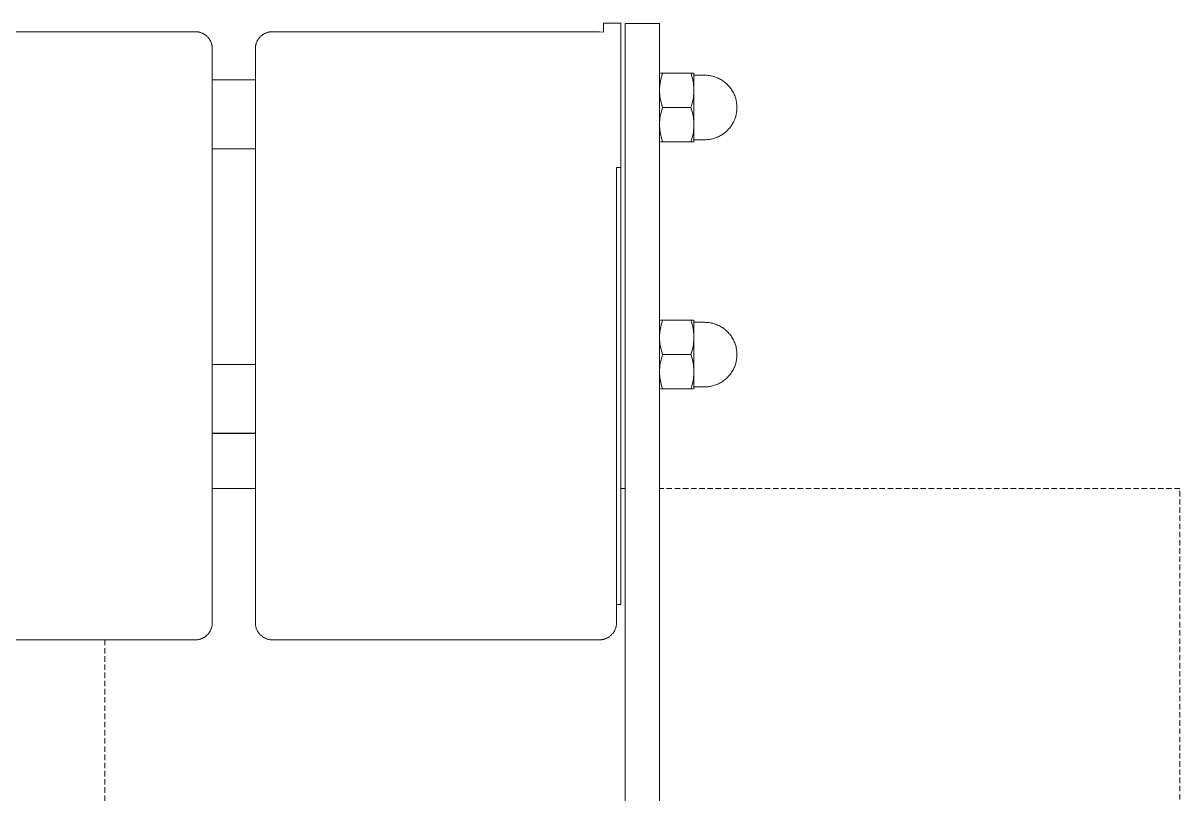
# Model space of a CAD drawing. Header units: millimetres. Extents: x -402 to 3954, y -41 to 3282.
# Drawn here: x 1550.6 to 1819.6, y 1706.9 to 1886.1 of the extents above; entities that cross this region are included whole.
import ezdxf

# ---------------------------------------------------------------- set-up
doc = ezdxf.new("R2010")
doc.units = ezdxf.units.MM
doc.linetypes.add('HIDDEN', pattern=[1.905, 1.27, -0.635])
doc.layers.add('ZANO_R', color=7, linetype='Continuous', lineweight=0)
doc.layers.add('ZANO_R_przerywana', color=7, linetype='HIDDEN', lineweight=0)

msp = doc.modelspace()

# ---------------------------------------------------------------- linework, layer by layer
at = {"layer": 'ZANO_R'}
for p, q in [((1689.63, 1886.11), (1685.63, 1886.11)), ((1685.63, 1884.01), (1685.63, 1886.11)), ((1689.63, 1886.11), (1689.63, 1852.56)), ((1690.63, 1886.01), (1690.63, 1886.01)), ((1690.63, 1886.01), (1690.63, 1886.01)), ((1690.63, 1886.01), (1690.63, 1882.01)), ((1698.63, 1886.01), (1690.63, 1886.01)), ((1698.63, 1886.01), (1698.63, 1886.01)), ((1698.63, 1886.01), (1698.63, 1886.01)), ((1698.63, 1886.01), (1698.63, 1882.01)), ((1514.63, 1884.13), (1590.63, 1884.13)), ((1590.63, 1884.13), (1590.77, 1884.13)), ((1590.77, 1884.13), (1590.9, 1884.12)), ((1590.9, 1884.12), (1591.04, 1884.11)), ((1591.04, 1884.11), (1591.18, 1884.1)), ((1591.18, 1884.1), (1591.31, 1884.07)), ((1591.31, 1884.07), (1591.45, 1884.05)), ((1591.45, 1884.05), (1591.58, 1884.02)), ((1591.58, 1884.02), (1591.71, 1883.98)), ((1591.71, 1883.98), (1591.84, 1883.94)), ((1591.84, 1883.94), (1591.97, 1883.9)), ((1591.97, 1883.9), (1592.1, 1883.85)), ((1592.1, 1883.85), (1592.23, 1883.8)), ((1592.23, 1883.8), (1592.35, 1883.74)), ((1592.35, 1883.74), (1592.47, 1883.68)), ((1592.47, 1883.68), (1592.59, 1883.62)), ((1592.59, 1883.62), (1592.71, 1883.55)), ((1592.71, 1883.55), (1592.83, 1883.48)), ((1592.83, 1883.48), (1592.94, 1883.4)), ((1592.94, 1883.4), (1593.05, 1883.32)), ((1593.05, 1883.32), (1593.16, 1883.24)), ((1593.16, 1883.24), (1593.26, 1883.15)), ((1593.26, 1883.15), (1593.36, 1883.06)), ((1593.36, 1883.06), (1593.46, 1882.96)), ((1605.8, 1882.96), (1605.9, 1883.06)), ((1605.9, 1883.06), (1606, 1883.15)), ((1606, 1883.15), (1606.11, 1883.24)), ((1606.11, 1883.24), (1606.21, 1883.32)), ((1606.21, 1883.32), (1606.32, 1883.4)), ((1606.32, 1883.4), (1606.44, 1883.48)), ((1606.44, 1883.48), (1606.55, 1883.55)), ((1606.55, 1883.55), (1606.67, 1883.62)), ((1606.67, 1883.62), (1606.79, 1883.68)), ((1606.79, 1883.68), (1606.91, 1883.74)), ((1606.91, 1883.74), (1607.04, 1883.8)), ((1607.04, 1883.8), (1607.16, 1883.85)), ((1607.16, 1883.85), (1607.29, 1883.9)), ((1607.29, 1883.9), (1607.42, 1883.94)), ((1607.42, 1883.94), (1607.55, 1883.98)), ((1607.55, 1883.98), (1607.68, 1884.02)), ((1607.68, 1884.02), (1607.82, 1884.05)), ((1607.82, 1884.05), (1607.95, 1884.07)), ((1607.95, 1884.07), (1608.09, 1884.1)), ((1608.09, 1884.1), (1608.22, 1884.11)), ((1608.22, 1884.11), (1608.36, 1884.12)), ((1608.36, 1884.12), (1608.49, 1884.13)), ((1608.49, 1884.13), (1608.63, 1884.13)), ((1608.63, 1884.13), (1684.63, 1884.13)), ((1684.63, 1884.13), (1685.63, 1884.01)), ((1593.46, 1882.96), (1593.55, 1882.86)), ((1593.55, 1882.86), (1593.65, 1882.76)), ((1593.65, 1882.76), (1593.73, 1882.66)), ((1593.73, 1882.66), (1593.82, 1882.55)), ((1593.82, 1882.55), (1593.9, 1882.44)), ((1593.9, 1882.44), (1593.98, 1882.33)), ((1593.98, 1882.33), (1594.05, 1882.21)), ((1594.05, 1882.21), (1594.12, 1882.09)), ((1594.12, 1882.09), (1594.18, 1881.97)), ((1594.18, 1881.97), (1594.24, 1881.85)), ((1594.24, 1881.85), (1594.3, 1881.73)), ((1594.3, 1881.73), (1594.35, 1881.6)), ((1594.35, 1881.6), (1594.4, 1881.47)), ((1594.4, 1881.47), (1594.44, 1881.34)), ((1594.44, 1881.34), (1594.48, 1881.21)), ((1594.48, 1881.21), (1594.52, 1881.08)), ((1594.52, 1881.08), (1594.55, 1880.95)), ((1594.55, 1880.95), (1594.57, 1880.81)), ((1594.57, 1880.81), (1594.59, 1880.68)), ((1594.59, 1880.68), (1594.61, 1880.54)), ((1594.61, 1880.54), (1594.62, 1880.41)), ((1594.62, 1880.41), (1594.63, 1880.27)), ((1604.63, 1880.27), (1604.64, 1880.41)), ((1604.64, 1880.41), (1604.65, 1880.54)), ((1604.65, 1880.54), (1604.67, 1880.68)), ((1604.67, 1880.68), (1604.69, 1880.81)), ((1604.69, 1880.81), (1604.72, 1880.95)), ((1604.72, 1880.95), (1604.75, 1881.08)), ((1604.75, 1881.08), (1604.78, 1881.21)), ((1604.78, 1881.21), (1604.82, 1881.34)), ((1604.82, 1881.34), (1604.86, 1881.47)), ((1604.86, 1881.47), (1604.91, 1881.6)), ((1604.91, 1881.6), (1604.96, 1881.73)), ((1604.96, 1881.73), (1605.02, 1881.85)), ((1605.02, 1881.85), (1605.08, 1881.97)), ((1605.08, 1881.97), (1605.14, 1882.09)), ((1605.14, 1882.09), (1605.21, 1882.21)), ((1605.21, 1882.21), (1605.29, 1882.33)), ((1605.29, 1882.33), (1605.36, 1882.44)), ((1605.36, 1882.44), (1605.44, 1882.55)), ((1605.44, 1882.55), (1605.53, 1882.66)), ((1605.53, 1882.66), (1605.62, 1882.76)), ((1605.62, 1882.76), (1605.71, 1882.86)), ((1605.71, 1882.86), (1605.8, 1882.96)), ((1690.63, 1882.01), (1690.63, 1849.84)), ((1698.63, 1882.01), (1698.63, 1849.84)), ((1594.63, 1880.27), (1594.63, 1880.13)), ((1594.63, 1848.21), (1594.63, 1880.13)), ((1604.63, 1880.13), (1604.63, 1880.27)), ((1604.63, 1880.13), (1604.63, 1848.21)), ((1604.63, 1872.9), (1594.63, 1872.9)), ((1698.64, 1874.5), (1698.63, 1874.5)), ((1698.65, 1874.5), (1698.64, 1874.5)), ((1698.67, 1874.5), (1698.66, 1874.5)), ((1698.77, 1874.5), (1698.74, 1874.5)), ((1698.77, 1874.5), (1698.78, 1874.5)), ((1698.77, 1872.19), (1698.84, 1872.58)), ((1698.82, 1874.5), (1698.78, 1874.5)), ((1698.82, 1874.5), (1698.83, 1874.5)), ((1698.87, 1874.5), (1698.83, 1874.5)), ((1698.84, 1872.58), (1698.91, 1872.97)), ((1698.87, 1874.5), (1698.88, 1874.5)), ((1698.91, 1874.5), (1698.88, 1874.5)), ((1698.91, 1874.5), (1698.93, 1874.5)), ((1698.91, 1872.97), (1699, 1873.36)), ((1698.96, 1874.5), (1698.93, 1874.5)), ((1698.96, 1874.5), (1698.99, 1874.5)), ((1699.01, 1874.5), (1698.99, 1874.5)), ((1699, 1873.36), (1699.11, 1873.74)), ((1699.01, 1874.5), (1699.35, 1874.5)), ((1699.11, 1873.74), (1699.22, 1874.12)), ((1699.22, 1874.12), (1699.35, 1874.5)), ((1699.35, 1874.5), (1705.92, 1874.5)), ((1705.96, 1874.5), (1705.92, 1874.5)), ((1705.92, 1874.5), (1706.05, 1874.11)), ((1705.96, 1874.5), (1706.01, 1874.5)), ((1706.07, 1874.5), (1706.01, 1874.5)), ((1706.05, 1874.11), (1706.16, 1873.72)), ((1706.07, 1874.5), (1706.11, 1874.5)), ((1706.14, 1874.5), (1706.11, 1874.5)), ((1706.14, 1874.5), (1706.21, 1874.5)), ((1706.16, 1873.72), (1706.27, 1873.33)), ((1706.21, 1874.5), (1706.21, 1874.5)), ((1706.21, 1874.5), (1706.25, 1874.5)), ((1706.27, 1874.5), (1706.25, 1874.5)), ((1706.27, 1874.5), (1706.3, 1874.5)), ((1706.27, 1873.33), (1706.36, 1872.93)), ((1706.33, 1874.5), (1706.3, 1874.5)), ((1706.33, 1874.5), (1706.35, 1874.5)), ((1706.39, 1874.5), (1706.35, 1874.5)), ((1706.36, 1872.93), (1706.44, 1872.53)), ((1706.39, 1874.5), (1706.4, 1874.5)), ((1706.44, 1874.5), (1706.4, 1874.5)), ((1706.48, 1874.5), (1706.44, 1874.5)), ((1706.44, 1874.5), (1706.44, 1874.5)), ((1706.44, 1872.53), (1706.5, 1872.13)), ((1706.48, 1874.5), (1706.49, 1874.5)), ((1706.52, 1874.5), (1706.49, 1874.5)), ((1706.56, 1874.5), (1706.53, 1874.5)), ((1706.58, 1874.5), (1706.58, 1874.5)), ((1706.6, 1874.5), (1706.6, 1874.5)), ((1706.62, 1874.5), (1706.61, 1874.5)), ((1706.63, 1874.5), (1706.62, 1874.5)), ((1706.63, 1870.57), (1706.63, 1874.5)), ((1706.63, 1874.22), (1706.63, 1874.23)), ((1706.63, 1874.21), (1706.63, 1874.22)), ((1706.64, 1874.21), (1706.63, 1874.21)), ((1706.64, 1874.2), (1706.64, 1874.21)), ((1706.64, 1874.19), (1706.64, 1874.2)), ((1706.64, 1874.18), (1706.64, 1874.19)), ((1706.64, 1874.17), (1706.64, 1874.18)), ((1706.65, 1874.16), (1706.64, 1874.17)), ((1706.65, 1874.15), (1706.65, 1874.16)), ((1706.65, 1874.16), (1706.65, 1874.16)), ((1706.66, 1874.14), (1706.65, 1874.15)), ((1706.66, 1874.13), (1706.66, 1874.14)), ((1706.67, 1874.12), (1706.66, 1874.13)), ((1706.67, 1874.11), (1706.67, 1874.12)), ((1706.67, 1874.12), (1706.67, 1874.12)), ((1706.68, 1874.1), (1706.67, 1874.11)), ((1706.68, 1874.09), (1706.68, 1874.1)), ((1706.69, 1874.09), (1706.68, 1874.09)), ((1706.7, 1874.08), (1706.69, 1874.09)), ((1706.71, 1874.07), (1706.7, 1874.08)), ((1706.7, 1874.08), (1706.7, 1874.08)), ((1706.71, 1874.06), (1706.71, 1874.07)), ((1706.72, 1874.06), (1706.71, 1874.06)), ((1706.73, 1874.05), (1706.72, 1874.06)), ((1706.74, 1874.04), (1706.73, 1874.05)), ((1706.73, 1874.05), (1706.73, 1874.05)), ((1706.75, 1874.04), (1706.74, 1874.04)), ((1706.76, 1874.03), (1706.75, 1874.04)), ((1706.77, 1874.02), (1706.76, 1874.03)), ((1706.76, 1874.03), (1706.76, 1874.03)), ((1706.78, 1874.02), (1706.77, 1874.02)), ((1706.79, 1874.02), (1706.78, 1874.02)), ((1706.8, 1874.01), (1706.79, 1874.02)), ((1706.81, 1874.01), (1706.8, 1874.01)), ((1706.8, 1874.01), (1706.8, 1874.01)), ((1706.82, 1874.01), (1706.81, 1874.01)), ((1706.83, 1874), (1706.82, 1874.01)), ((1706.84, 1874), (1706.83, 1874)), ((1706.85, 1874), (1706.84, 1874)), ((1706.86, 1874), (1706.85, 1874)), ((1706.87, 1874), (1706.86, 1874)), ((1706.86, 1874), (1706.86, 1874)), ((1706.88, 1874), (1706.87, 1874)), ((1709.13, 1874), (1706.88, 1874)), ((1709.13, 1874), (1709.39, 1873.99)), ((1709.39, 1873.99), (1709.64, 1873.98)), ((1709.64, 1873.98), (1709.9, 1873.96)), ((1709.9, 1873.96), (1710.15, 1873.93)), ((1710.15, 1873.93), (1710.41, 1873.89)), ((1710.41, 1873.89), (1710.66, 1873.84)), ((1710.66, 1873.84), (1710.91, 1873.79)), ((1710.91, 1873.79), (1711.15, 1873.72)), ((1711.15, 1873.72), (1711.4, 1873.65)), ((1711.4, 1873.65), (1711.64, 1873.57)), ((1711.64, 1873.57), (1711.88, 1873.48)), ((1711.88, 1873.48), (1712.12, 1873.38)), ((1712.12, 1873.38), (1712.35, 1873.27)), ((1712.35, 1873.27), (1712.58, 1873.16)), ((1712.58, 1873.16), (1712.81, 1873.04)), ((1712.81, 1873.04), (1713.03, 1872.91)), ((1713.03, 1872.91), (1713.24, 1872.77)), ((1713.24, 1872.77), (1713.46, 1872.63)), ((1713.46, 1872.63), (1713.66, 1872.47)), ((1713.66, 1872.47), (1713.86, 1872.32)), ((1713.86, 1872.32), (1714.06, 1872.15)), ((1698.63, 1870.61), (1698.65, 1871.01)), ((1698.65, 1869.94), (1698.63, 1870.38)), ((1698.65, 1871.01), (1698.68, 1871.4)), ((1698.68, 1869.5), (1698.65, 1869.94)), ((1698.68, 1871.4), (1698.72, 1871.8)), ((1698.72, 1871.8), (1698.77, 1872.19)), ((1706.5, 1872.13), (1706.55, 1871.72)), ((1706.55, 1871.72), (1706.59, 1871.31)), ((1706.59, 1869.68), (1706.55, 1869.28)), ((1706.59, 1871.31), (1706.62, 1870.91)), ((1706.62, 1870.09), (1706.59, 1869.68)), ((1706.62, 1870.91), (1706.63, 1870.5)), ((1706.63, 1870.5), (1706.62, 1870.09)), ((1706.63, 1862.59), (1706.63, 1870.4)), ((1714.06, 1872.15), (1714.25, 1871.98)), ((1714.25, 1871.98), (1714.43, 1871.8)), ((1714.43, 1871.8), (1714.61, 1871.62)), ((1714.61, 1871.62), (1714.78, 1871.43)), ((1714.78, 1871.43), (1714.95, 1871.23)), ((1714.95, 1871.23), (1715.11, 1871.03)), ((1715.11, 1871.03), (1715.26, 1870.82)), ((1715.26, 1870.82), (1715.4, 1870.61)), ((1715.4, 1870.61), (1715.54, 1870.4)), ((1715.54, 1870.4), (1715.67, 1870.17)), ((1715.67, 1870.17), (1715.79, 1869.95)), ((1715.79, 1869.95), (1715.9, 1869.72)), ((1715.9, 1869.72), (1716.01, 1869.49)), ((1698.73, 1869.06), (1698.68, 1869.5)), ((1698.8, 1868.63), (1698.73, 1869.06)), ((1698.88, 1868.2), (1698.8, 1868.63)), ((1698.97, 1867.77), (1698.88, 1868.2)), ((1699.08, 1867.34), (1698.97, 1867.77)), ((1699.21, 1866.92), (1699.08, 1867.34)), ((1699.35, 1866.5), (1699.21, 1866.92)), ((1706.05, 1866.89), (1705.92, 1866.5)), ((1706.16, 1867.28), (1706.05, 1866.89)), ((1706.27, 1867.67), (1706.16, 1867.28)), ((1706.36, 1868.07), (1706.27, 1867.67)), ((1706.44, 1868.47), (1706.36, 1868.07)), ((1706.5, 1868.87), (1706.44, 1868.47)), ((1706.55, 1869.28), (1706.5, 1868.87)), ((1716.01, 1869.49), (1716.11, 1869.25)), ((1716.11, 1869.25), (1716.2, 1869.01)), ((1716.2, 1869.01), (1716.28, 1868.77)), ((1716.28, 1868.77), (1716.35, 1868.52)), ((1716.35, 1868.52), (1716.42, 1868.27)), ((1716.42, 1868.27), (1716.47, 1868.02)), ((1716.47, 1868.02), (1716.52, 1867.77)), ((1716.52, 1867.77), (1716.56, 1867.52)), ((1716.56, 1867.52), (1716.59, 1867.27)), ((1716.59, 1867.27), (1716.61, 1867.01)), ((1716.61, 1867.01), (1716.63, 1866.75)), ((1698.73, 1863.93), (1698.8, 1864.37)), ((1698.8, 1864.37), (1698.88, 1864.8)), ((1698.88, 1864.8), (1698.97, 1865.23)), ((1698.97, 1865.23), (1699.08, 1865.66)), ((1699.08, 1865.66), (1699.21, 1866.08)), ((1699.21, 1866.08), (1699.35, 1866.5)), ((1705.92, 1866.5), (1699.35, 1866.5)), ((1705.92, 1866.5), (1706.05, 1866.11)), ((1706.05, 1866.11), (1706.16, 1865.72)), ((1706.16, 1865.72), (1706.27, 1865.33)), ((1706.27, 1865.33), (1706.36, 1864.93)), ((1706.36, 1864.93), (1706.44, 1864.53)), ((1706.44, 1864.53), (1706.5, 1864.13)), ((1716.28, 1864.23), (1716.2, 1863.99)), ((1716.35, 1864.48), (1716.28, 1864.23)), ((1716.42, 1864.72), (1716.35, 1864.48)), ((1716.47, 1864.97), (1716.42, 1864.72)), ((1716.52, 1865.22), (1716.47, 1864.97)), ((1716.56, 1865.48), (1716.52, 1865.22)), ((1716.59, 1865.73), (1716.56, 1865.48)), ((1716.61, 1865.99), (1716.59, 1865.73)), ((1716.63, 1866.24), (1716.61, 1865.99)), ((1716.63, 1866.75), (1716.63, 1866.5)), ((1716.63, 1866.5), (1716.63, 1866.24)), ((1698.63, 1862.62), (1698.65, 1863.06)), ((1698.65, 1861.99), (1698.63, 1862.39)), ((1698.65, 1863.06), (1698.68, 1863.5)), ((1698.68, 1861.59), (1698.65, 1861.99)), ((1698.68, 1863.5), (1698.73, 1863.93)), ((1698.72, 1861.2), (1698.68, 1861.59)), ((1706.5, 1864.13), (1706.55, 1863.72)), ((1706.55, 1863.72), (1706.59, 1863.31)), ((1706.59, 1861.68), (1706.55, 1861.28)), ((1706.59, 1863.31), (1706.62, 1862.91)), ((1706.62, 1862.09), (1706.59, 1861.68)), ((1706.62, 1862.91), (1706.63, 1862.5)), ((1706.63, 1862.5), (1706.62, 1862.09)), ((1706.63, 1858.5), (1706.63, 1862.43)), ((1714.78, 1861.57), (1714.61, 1861.38)), ((1714.95, 1861.77), (1714.78, 1861.57)), ((1715.11, 1861.97), (1714.95, 1861.77)), ((1715.26, 1862.17), (1715.11, 1861.97)), ((1715.4, 1862.39), (1715.26, 1862.17)), ((1715.54, 1862.6), (1715.4, 1862.39)), ((1715.67, 1862.82), (1715.54, 1862.6)), ((1715.79, 1863.05), (1715.67, 1862.82)), ((1715.9, 1863.28), (1715.79, 1863.05)), ((1716.01, 1863.51), (1715.9, 1863.28)), ((1716.11, 1863.75), (1716.01, 1863.51)), ((1716.2, 1863.99), (1716.11, 1863.75)), ((1698.77, 1860.81), (1698.72, 1861.2)), ((1698.84, 1860.41), (1698.77, 1860.81)), ((1698.91, 1860.02), (1698.84, 1860.41)), ((1699, 1859.64), (1698.91, 1860.02)), ((1699.11, 1859.26), (1699, 1859.64)), ((1699.22, 1858.88), (1699.11, 1859.26)), ((1699.35, 1858.5), (1699.22, 1858.88)), ((1706.05, 1858.89), (1705.92, 1858.5)), ((1706.16, 1859.28), (1706.05, 1858.89)), ((1706.27, 1859.67), (1706.16, 1859.28)), ((1706.36, 1860.07), (1706.27, 1859.67)), ((1706.44, 1860.47), (1706.36, 1860.07)), ((1706.5, 1860.87), (1706.44, 1860.47)), ((1706.55, 1861.28), (1706.5, 1860.87)), ((1706.63, 1858.78), (1706.64, 1858.79)), ((1706.64, 1858.82), (1706.64, 1858.83)), ((1706.64, 1858.83), (1706.65, 1858.83)), ((1706.64, 1858.81), (1706.64, 1858.82)), ((1706.64, 1858.8), (1706.64, 1858.81)), ((1706.64, 1858.79), (1706.64, 1858.8)), ((1706.65, 1858.85), (1706.66, 1858.86)), ((1706.65, 1858.84), (1706.65, 1858.85)), ((1706.65, 1858.83), (1706.65, 1858.84)), ((1706.66, 1858.86), (1706.66, 1858.87)), ((1706.66, 1858.87), (1706.67, 1858.87)), ((1706.67, 1858.89), (1706.68, 1858.9)), ((1706.67, 1858.88), (1706.67, 1858.89)), ((1706.67, 1858.87), (1706.67, 1858.88)), ((1706.68, 1858.9), (1706.69, 1858.91)), ((1706.68, 1858.9), (1706.68, 1858.9)), ((1706.69, 1858.91), (1706.7, 1858.92)), ((1706.7, 1858.92), (1706.71, 1858.93)), ((1706.7, 1858.92), (1706.7, 1858.92)), ((1706.71, 1858.93), (1706.72, 1858.94)), ((1706.71, 1858.93), (1706.71, 1858.93)), ((1706.72, 1858.94), (1706.73, 1858.95)), ((1706.73, 1858.95), (1706.74, 1858.96)), ((1706.73, 1858.95), (1706.73, 1858.95)), ((1706.74, 1858.96), (1706.75, 1858.96)), ((1706.75, 1858.96), (1706.76, 1858.97)), ((1706.76, 1858.97), (1706.76, 1858.97)), ((1706.76, 1858.97), (1706.77, 1858.97)), ((1706.77, 1858.97), (1706.78, 1858.98)), ((1706.78, 1858.98), (1706.79, 1858.98)), ((1706.79, 1858.98), (1706.8, 1858.98)), ((1706.8, 1858.98), (1706.8, 1858.99)), ((1706.8, 1858.99), (1706.81, 1858.99)), ((1706.81, 1858.99), (1706.82, 1858.99)), ((1706.82, 1858.99), (1706.83, 1858.99)), ((1706.83, 1858.99), (1706.84, 1859)), ((1706.84, 1859), (1706.85, 1859)), ((1706.85, 1859), (1706.86, 1859)), ((1706.86, 1859), (1706.86, 1859)), ((1706.86, 1859), (1706.87, 1859)), ((1706.87, 1859), (1706.88, 1859)), ((1706.88, 1859), (1709.13, 1859)), ((1709.39, 1859), (1709.13, 1859)), ((1709.64, 1859.02), (1709.39, 1859)), ((1709.9, 1859.04), (1709.64, 1859.02)), ((1710.15, 1859.07), (1709.9, 1859.04)), ((1710.41, 1859.11), (1710.15, 1859.07)), ((1710.66, 1859.16), (1710.41, 1859.11)), ((1710.91, 1859.21), (1710.66, 1859.16)), ((1711.15, 1859.28), (1710.91, 1859.21)), ((1711.4, 1859.35), (1711.15, 1859.28)), ((1711.64, 1859.43), (1711.4, 1859.35)), ((1711.88, 1859.52), (1711.64, 1859.43)), ((1712.12, 1859.62), (1711.88, 1859.52)), ((1712.35, 1859.73), (1712.12, 1859.62)), ((1712.58, 1859.84), (1712.35, 1859.73)), ((1712.81, 1859.96), (1712.58, 1859.84)), ((1713.03, 1860.09), (1712.81, 1859.96)), ((1713.24, 1860.23), (1713.03, 1860.09)), ((1713.46, 1860.37), (1713.24, 1860.23)), ((1713.66, 1860.52), (1713.46, 1860.37)), ((1713.86, 1860.68), (1713.66, 1860.52)), ((1714.06, 1860.85), (1713.86, 1860.68)), ((1714.25, 1861.02), (1714.06, 1860.85)), ((1714.43, 1861.2), (1714.25, 1861.02)), ((1714.61, 1861.38), (1714.43, 1861.2)), ((1594.63, 1856.9), (1604.63, 1856.9)), ((1604.63, 1856.88), (1594.63, 1856.88)), ((1698.63, 1858.5), (1698.64, 1858.5)), ((1698.64, 1858.5), (1698.65, 1858.5)), ((1698.67, 1858.5), (1698.67, 1858.5)), ((1698.82, 1858.5), (1698.83, 1858.5)), ((1698.82, 1858.5), (1698.82, 1858.5)), ((1698.83, 1858.5), (1698.87, 1858.5)), ((1698.87, 1858.5), (1698.88, 1858.5)), ((1698.88, 1858.5), (1698.93, 1858.5)), ((1698.93, 1858.5), (1698.93, 1858.5)), ((1698.93, 1858.5), (1698.99, 1858.5)), ((1698.99, 1858.5), (1698.99, 1858.5)), ((1698.99, 1858.5), (1699.05, 1858.5)), ((1699.05, 1858.5), (1699.35, 1858.5)), ((1699.35, 1858.5), (1705.92, 1858.5)), ((1705.92, 1858.5), (1706.21, 1858.5)), ((1706.21, 1858.5), (1706.44, 1858.5)), ((1706.44, 1858.5), (1706.48, 1858.5)), ((1706.48, 1858.5), (1706.49, 1858.5)), ((1706.58, 1858.5), (1706.6, 1858.5)), ((1706.6, 1858.5), (1706.62, 1858.5)), ((1706.62, 1858.5), (1706.63, 1858.5)), ((1706.63, 1858.77), (1706.63, 1858.78)), ((1706.63, 1858.77), (1706.63, 1858.77)), ((1689.63, 1852.56), (1688.63, 1852.56)), ((1688.63, 1848.21), (1688.63, 1852.56)), ((1689.63, 1852.56), (1689.63, 1750.96)), ((1594.63, 1746.72), (1594.63, 1848.21)), ((1604.63, 1848.21), (1604.63, 1746.72)), ((1688.63, 1746.72), (1688.63, 1848.21)), ((1690.63, 1849.84), (1690.63, 1846.08)), ((1698.63, 1849.84), (1698.63, 1846.08)), ((1690.63, 1846.08), (1690.63, 1702.91)), ((1698.63, 1846.08), (1698.63, 1702.91)), ((1698.64, 1817.05), (1698.63, 1817.05)), ((1698.65, 1817.05), (1698.64, 1817.05)), ((1698.67, 1817.05), (1698.66, 1817.05)), ((1698.77, 1817.05), (1698.74, 1817.05)), ((1698.77, 1817.05), (1698.78, 1817.05)), ((1698.82, 1817.05), (1698.78, 1817.05)), ((1698.82, 1817.05), (1698.83, 1817.05)), ((1698.87, 1817.05), (1698.83, 1817.05)), ((1698.87, 1817.05), (1698.88, 1817.05)), ((1698.91, 1817.05), (1698.88, 1817.05)), ((1698.91, 1817.05), (1698.93, 1817.05)), ((1698.91, 1815.52), (1699, 1815.91)), ((1698.96, 1817.05), (1698.93, 1817.05)), ((1698.96, 1817.05), (1698.99, 1817.05)), ((1699.01, 1817.05), (1698.99, 1817.05)), ((1699, 1815.91), (1699.11, 1816.29)), ((1699.01, 1817.05), (1699.35, 1817.05)), ((1699.11, 1816.29), (1699.22, 1816.67)), ((1699.22, 1816.67), (1699.35, 1817.05)), ((1699.35, 1817.05), (1705.92, 1817.05)), ((1705.96, 1817.05), (1705.92, 1817.05)), ((1705.92, 1817.05), (1706.05, 1816.66)), ((1705.96, 1817.05), (1706.01, 1817.05)), ((1706.07, 1817.05), (1706.01, 1817.05)), ((1706.05, 1816.66), (1706.16, 1816.27)), ((1706.07, 1817.05), (1706.11, 1817.05)), ((1706.14, 1817.05), (1706.11, 1817.05)), ((1706.14, 1817.05), (1706.21, 1817.05)), ((1706.16, 1816.27), (1706.27, 1815.87)), ((1706.21, 1817.05), (1706.21, 1817.05)), ((1706.21, 1817.05), (1706.25, 1817.05)), ((1706.27, 1817.05), (1706.25, 1817.05)), ((1706.27, 1817.05), (1706.3, 1817.05)), ((1706.27, 1815.87), (1706.36, 1815.48)), ((1706.33, 1817.05), (1706.3, 1817.05)), ((1706.33, 1817.05), (1706.35, 1817.05)), ((1706.39, 1817.05), (1706.35, 1817.05)), ((1706.39, 1817.05), (1706.4, 1817.05)), ((1706.44, 1817.05), (1706.4, 1817.05)), ((1706.48, 1817.05), (1706.44, 1817.05)), ((1706.44, 1817.05), (1706.44, 1817.05)), ((1706.48, 1817.05), (1706.49, 1817.05)), ((1706.52, 1817.05), (1706.49, 1817.05)), ((1706.56, 1817.05), (1706.53, 1817.05)), ((1706.58, 1817.05), (1706.58, 1817.05)), ((1706.6, 1817.05), (1706.6, 1817.05)), ((1706.62, 1817.05), (1706.61, 1817.05)), ((1706.63, 1817.05), (1706.62, 1817.05)), ((1706.63, 1813.12), (1706.63, 1817.05)), ((1706.63, 1816.77), (1706.63, 1816.78)), ((1706.63, 1816.76), (1706.63, 1816.77)), ((1706.64, 1816.75), (1706.63, 1816.76)), ((1706.64, 1816.74), (1706.64, 1816.75)), ((1706.64, 1816.73), (1706.64, 1816.74)), ((1706.64, 1816.74), (1706.64, 1816.74)), ((1706.64, 1816.72), (1706.64, 1816.73)), ((1706.65, 1816.71), (1706.64, 1816.72)), ((1706.65, 1816.7), (1706.65, 1816.71)), ((1706.65, 1816.69), (1706.65, 1816.7)), ((1706.66, 1816.69), (1706.65, 1816.69)), ((1706.66, 1816.68), (1706.66, 1816.69)), ((1706.67, 1816.67), (1706.66, 1816.68)), ((1706.67, 1816.66), (1706.67, 1816.67)), ((1706.68, 1816.65), (1706.67, 1816.66)), ((1706.67, 1816.66), (1706.67, 1816.66)), ((1706.68, 1816.64), (1706.68, 1816.65)), ((1706.69, 1816.63), (1706.68, 1816.64)), ((1706.7, 1816.63), (1706.69, 1816.63)), ((1706.7, 1816.62), (1706.7, 1816.63)), ((1706.71, 1816.62), (1706.7, 1816.62)), ((1706.71, 1816.61), (1706.71, 1816.62)), ((1706.72, 1816.6), (1706.71, 1816.61)), ((1706.73, 1816.6), (1706.72, 1816.6)), ((1706.73, 1816.59), (1706.73, 1816.6)), ((1706.74, 1816.59), (1706.73, 1816.59)), ((1706.75, 1816.58), (1706.74, 1816.59)), ((1706.76, 1816.58), (1706.75, 1816.58)), ((1706.76, 1816.57), (1706.76, 1816.58)), ((1706.77, 1816.57), (1706.76, 1816.57)), ((1706.78, 1816.57), (1706.77, 1816.57)), ((1706.79, 1816.56), (1706.78, 1816.57)), ((1706.8, 1816.56), (1706.79, 1816.56)), ((1706.81, 1816.56), (1706.8, 1816.56)), ((1706.8, 1816.56), (1706.8, 1816.56)), ((1706.82, 1816.55), (1706.81, 1816.56)), ((1706.83, 1816.55), (1706.82, 1816.55)), ((1706.84, 1816.55), (1706.83, 1816.55)), ((1706.85, 1816.55), (1706.84, 1816.55)), ((1706.86, 1816.55), (1706.85, 1816.55)), ((1706.87, 1816.55), (1706.86, 1816.55)), ((1706.86, 1816.55), (1706.86, 1816.55)), ((1706.88, 1816.55), (1706.87, 1816.55)), ((1709.13, 1816.55), (1706.88, 1816.55)), ((1709.13, 1816.55), (1709.39, 1816.54)), ((1709.39, 1816.54), (1709.64, 1816.53)), ((1709.64, 1816.53), (1709.9, 1816.51)), ((1709.9, 1816.51), (1710.15, 1816.48)), ((1710.15, 1816.48), (1710.41, 1816.44)), ((1710.41, 1816.44), (1710.66, 1816.39)), ((1710.66, 1816.39), (1710.91, 1816.33)), ((1710.91, 1816.33), (1711.15, 1816.27)), ((1711.15, 1816.27), (1711.4, 1816.19)), ((1711.4, 1816.19), (1711.64, 1816.11)), ((1711.64, 1816.11), (1711.88, 1816.02)), ((1711.88, 1816.02), (1712.12, 1815.92)), ((1712.12, 1815.92), (1712.35, 1815.82)), ((1712.35, 1815.82), (1712.58, 1815.7)), ((1698.63, 1813.16), (1698.65, 1813.56)), ((1698.65, 1813.56), (1698.68, 1813.95)), ((1698.68, 1813.95), (1698.72, 1814.35)), ((1698.72, 1814.35), (1698.77, 1814.74)), ((1698.77, 1814.74), (1698.84, 1815.13)), ((1698.84, 1815.13), (1698.91, 1815.52)), ((1706.36, 1815.48), (1706.44, 1815.07)), ((1706.44, 1815.07), (1706.5, 1814.67)), ((1706.5, 1814.67), (1706.55, 1814.27)), ((1706.55, 1814.27), (1706.59, 1813.86)), ((1706.59, 1813.86), (1706.62, 1813.45)), ((1706.62, 1813.45), (1706.63, 1813.05)), ((1712.58, 1815.7), (1712.81, 1815.58)), ((1712.81, 1815.58), (1713.03, 1815.45)), ((1713.03, 1815.45), (1713.24, 1815.32)), ((1713.24, 1815.32), (1713.46, 1815.17)), ((1713.46, 1815.17), (1713.66, 1815.02)), ((1713.66, 1815.02), (1713.86, 1814.86)), ((1713.86, 1814.86), (1714.06, 1814.7)), ((1714.06, 1814.7), (1714.25, 1814.53)), ((1714.25, 1814.53), (1714.43, 1814.35)), ((1714.43, 1814.35), (1714.61, 1814.16)), ((1714.61, 1814.16), (1714.78, 1813.97)), ((1714.78, 1813.97), (1714.95, 1813.78)), ((1714.95, 1813.78), (1715.11, 1813.58)), ((1715.11, 1813.58), (1715.26, 1813.37)), ((1715.26, 1813.37), (1715.4, 1813.16)), ((1715.4, 1813.16), (1715.54, 1812.94)), ((1698.65, 1812.49), (1698.63, 1812.93)), ((1698.68, 1812.05), (1698.65, 1812.49)), ((1698.73, 1811.61), (1698.68, 1812.05)), ((1698.8, 1811.18), (1698.73, 1811.61)), ((1698.88, 1810.74), (1698.8, 1811.18)), ((1698.97, 1810.31), (1698.88, 1810.74)), ((1706.36, 1810.62), (1706.27, 1810.22)), ((1706.44, 1811.02), (1706.36, 1810.62)), ((1706.5, 1811.42), (1706.44, 1811.02)), ((1706.55, 1811.82), (1706.5, 1811.42)), ((1706.59, 1812.23), (1706.55, 1811.82)), ((1706.62, 1812.64), (1706.59, 1812.23)), ((1706.63, 1813.05), (1706.62, 1812.64)), ((1706.63, 1805.14), (1706.63, 1812.95)), ((1715.54, 1812.94), (1715.67, 1812.72)), ((1715.67, 1812.72), (1715.79, 1812.5)), ((1715.79, 1812.5), (1715.9, 1812.27)), ((1715.9, 1812.27), (1716.01, 1812.03)), ((1716.01, 1812.03), (1716.11, 1811.8)), ((1716.11, 1811.8), (1716.2, 1811.56)), ((1716.2, 1811.56), (1716.28, 1811.31)), ((1716.28, 1811.31), (1716.35, 1811.07)), ((1716.35, 1811.07), (1716.42, 1810.82)), ((1716.42, 1810.82), (1716.47, 1810.57)), ((1716.47, 1810.57), (1716.52, 1810.32)), ((1698.88, 1807.35), (1698.97, 1807.78)), ((1699.08, 1809.89), (1698.97, 1810.31)), ((1698.97, 1807.78), (1699.08, 1808.21)), ((1699.21, 1809.46), (1699.08, 1809.89)), ((1699.08, 1808.21), (1699.21, 1808.63)), ((1699.35, 1809.05), (1699.21, 1809.46)), ((1699.21, 1808.63), (1699.35, 1809.05)), ((1705.92, 1809.05), (1699.35, 1809.05)), ((1706.05, 1809.43), (1705.92, 1809.05)), ((1705.92, 1809.05), (1706.05, 1808.66)), ((1706.16, 1809.82), (1706.05, 1809.43)), ((1706.05, 1808.66), (1706.16, 1808.27)), ((1706.27, 1810.22), (1706.16, 1809.82)), ((1706.16, 1808.27), (1706.27, 1807.87)), ((1706.27, 1807.87), (1706.36, 1807.48)), ((1716.52, 1807.77), (1716.47, 1807.52)), ((1716.52, 1810.32), (1716.56, 1810.07)), ((1716.56, 1808.02), (1716.52, 1807.77)), ((1716.56, 1810.07), (1716.59, 1809.81)), ((1716.59, 1808.28), (1716.56, 1808.02)), ((1716.59, 1809.81), (1716.61, 1809.56)), ((1716.61, 1808.53), (1716.59, 1808.28)), ((1716.61, 1809.56), (1716.63, 1809.3)), ((1716.63, 1808.79), (1716.61, 1808.53)), ((1716.63, 1809.3), (1716.63, 1809.05)), ((1716.63, 1809.05), (1716.63, 1808.79)), ((1604.63, 1806.76), (1594.63, 1806.76)), ((1698.63, 1805.16), (1698.65, 1805.6)), ((1698.65, 1805.6), (1698.68, 1806.04)), ((1698.68, 1806.04), (1698.73, 1806.48)), ((1698.73, 1806.48), (1698.8, 1806.92)), ((1698.8, 1806.92), (1698.88, 1807.35)), ((1706.36, 1807.48), (1706.44, 1807.07)), ((1706.44, 1807.07), (1706.5, 1806.67)), ((1706.5, 1806.67), (1706.55, 1806.27)), ((1706.55, 1806.27), (1706.59, 1805.86)), ((1706.59, 1805.86), (1706.62, 1805.45)), ((1706.62, 1805.45), (1706.63, 1805.05)), ((1706.63, 1805.05), (1706.62, 1804.64)), ((1715.54, 1805.15), (1715.4, 1804.93)), ((1715.67, 1805.37), (1715.54, 1805.15)), ((1715.79, 1805.6), (1715.67, 1805.37)), ((1715.9, 1805.82), (1715.79, 1805.6)), ((1716.01, 1806.06), (1715.9, 1805.82)), ((1716.11, 1806.29), (1716.01, 1806.06)), ((1716.2, 1806.53), (1716.11, 1806.29)), ((1716.28, 1806.78), (1716.2, 1806.53)), ((1716.35, 1807.02), (1716.28, 1806.78)), ((1716.42, 1807.27), (1716.35, 1807.02)), ((1716.47, 1807.52), (1716.42, 1807.27)), ((1698.65, 1804.54), (1698.63, 1804.93)), ((1698.68, 1804.14), (1698.65, 1804.54)), ((1698.72, 1803.75), (1698.68, 1804.14)), ((1698.77, 1803.35), (1698.72, 1803.75)), ((1698.84, 1802.96), (1698.77, 1803.35)), ((1698.91, 1802.57), (1698.84, 1802.96)), ((1699, 1802.19), (1698.91, 1802.57)), ((1706.36, 1802.62), (1706.27, 1802.22)), ((1706.44, 1803.02), (1706.36, 1802.62)), ((1706.5, 1803.42), (1706.44, 1803.02)), ((1706.55, 1803.82), (1706.5, 1803.42)), ((1706.59, 1804.23), (1706.55, 1803.82)), ((1706.62, 1804.64), (1706.59, 1804.23)), ((1706.63, 1801.05), (1706.63, 1804.97)), ((1712.58, 1802.39), (1712.35, 1802.27)), ((1712.81, 1802.51), (1712.58, 1802.39)), ((1713.03, 1802.64), (1712.81, 1802.51)), ((1713.24, 1802.77), (1713.03, 1802.64)), ((1713.46, 1802.92), (1713.24, 1802.77)), ((1713.66, 1803.07), (1713.46, 1802.92)), ((1713.86, 1803.23), (1713.66, 1803.07)), ((1714.06, 1803.39), (1713.86, 1803.23)), ((1714.25, 1803.56), (1714.06, 1803.39)), ((1714.43, 1803.74), (1714.25, 1803.56)), ((1714.61, 1803.93), (1714.43, 1803.74)), ((1714.78, 1804.12), (1714.61, 1803.93)), ((1714.95, 1804.31), (1714.78, 1804.12)), ((1715.11, 1804.51), (1714.95, 1804.31)), ((1715.26, 1804.72), (1715.11, 1804.51)), ((1715.4, 1804.93), (1715.26, 1804.72)), ((1698.63, 1801.05), (1698.64, 1801.05)), ((1698.64, 1801.05), (1698.65, 1801.05)), ((1698.67, 1801.05), (1698.67, 1801.05)), ((1698.82, 1801.05), (1698.83, 1801.05)), ((1698.82, 1801.05), (1698.82, 1801.05)), ((1698.83, 1801.05), (1698.87, 1801.05)), ((1698.87, 1801.05), (1698.88, 1801.05)), ((1698.88, 1801.05), (1698.93, 1801.05)), ((1698.93, 1801.05), (1698.93, 1801.05)), ((1698.93, 1801.05), (1698.99, 1801.05)), ((1698.99, 1801.05), (1698.99, 1801.05)), ((1698.99, 1801.05), (1699.05, 1801.05)), ((1699.11, 1801.8), (1699, 1802.19)), ((1699.05, 1801.05), (1699.35, 1801.05)), ((1699.22, 1801.42), (1699.11, 1801.8)), ((1699.35, 1801.05), (1699.22, 1801.42)), ((1699.35, 1801.05), (1705.92, 1801.05)), ((1706.05, 1801.43), (1705.92, 1801.05)), ((1705.92, 1801.05), (1706.21, 1801.05)), ((1706.16, 1801.82), (1706.05, 1801.43)), ((1706.27, 1802.22), (1706.16, 1801.82)), ((1706.21, 1801.05), (1706.44, 1801.05)), ((1706.44, 1801.05), (1706.48, 1801.05)), ((1706.48, 1801.05), (1706.49, 1801.05)), ((1706.58, 1801.05), (1706.6, 1801.05)), ((1706.6, 1801.05), (1706.62, 1801.05)), ((1706.62, 1801.05), (1706.63, 1801.05)), ((1706.63, 1801.33), (1706.64, 1801.34)), ((1706.63, 1801.32), (1706.63, 1801.33)), ((1706.63, 1801.31), (1706.63, 1801.32)), ((1706.64, 1801.37), (1706.65, 1801.38)), ((1706.64, 1801.36), (1706.64, 1801.37)), ((1706.64, 1801.35), (1706.64, 1801.36)), ((1706.64, 1801.36), (1706.64, 1801.36)), ((1706.64, 1801.34), (1706.64, 1801.35)), ((1706.65, 1801.4), (1706.66, 1801.41)), ((1706.65, 1801.39), (1706.65, 1801.4)), ((1706.65, 1801.38), (1706.65, 1801.39)), ((1706.66, 1801.41), (1706.67, 1801.42)), ((1706.66, 1801.41), (1706.66, 1801.41)), ((1706.67, 1801.43), (1706.67, 1801.44)), ((1706.67, 1801.44), (1706.68, 1801.44)), ((1706.67, 1801.42), (1706.67, 1801.43)), ((1706.68, 1801.45), (1706.69, 1801.46)), ((1706.68, 1801.44), (1706.68, 1801.45)), ((1706.69, 1801.46), (1706.7, 1801.46)), ((1706.7, 1801.47), (1706.71, 1801.48)), ((1706.7, 1801.46), (1706.7, 1801.47)), ((1706.71, 1801.48), (1706.72, 1801.49)), ((1706.71, 1801.48), (1706.71, 1801.48)), ((1706.72, 1801.49), (1706.73, 1801.49)), ((1706.73, 1801.49), (1706.73, 1801.5)), ((1706.73, 1801.5), (1706.74, 1801.5)), ((1706.74, 1801.5), (1706.75, 1801.51)), ((1706.75, 1801.51), (1706.76, 1801.51)), ((1706.76, 1801.51), (1706.76, 1801.52)), ((1706.76, 1801.52), (1706.77, 1801.52)), ((1706.77, 1801.52), (1706.78, 1801.52)), ((1706.78, 1801.52), (1706.79, 1801.53)), ((1706.79, 1801.53), (1706.8, 1801.53)), ((1706.8, 1801.53), (1706.81, 1801.54)), ((1706.8, 1801.53), (1706.8, 1801.53)), ((1706.81, 1801.54), (1706.82, 1801.54)), ((1706.82, 1801.54), (1706.83, 1801.54)), ((1706.83, 1801.54), (1706.84, 1801.54)), ((1706.84, 1801.54), (1706.85, 1801.54)), ((1706.85, 1801.54), (1706.86, 1801.54)), ((1706.86, 1801.54), (1706.86, 1801.55)), ((1706.86, 1801.55), (1706.87, 1801.55)), ((1706.87, 1801.55), (1706.88, 1801.55)), ((1706.88, 1801.55), (1709.13, 1801.55)), ((1709.39, 1801.55), (1709.13, 1801.55)), ((1709.64, 1801.56), (1709.39, 1801.55)), ((1709.9, 1801.58), (1709.64, 1801.56)), ((1710.15, 1801.62), (1709.9, 1801.58)), ((1710.41, 1801.65), (1710.15, 1801.62)), ((1710.66, 1801.7), (1710.41, 1801.65)), ((1710.91, 1801.76), (1710.66, 1801.7)), ((1711.15, 1801.82), (1710.91, 1801.76)), ((1711.4, 1801.9), (1711.15, 1801.82)), ((1711.64, 1801.98), (1711.4, 1801.9)), ((1711.88, 1802.07), (1711.64, 1801.98)), ((1712.12, 1802.17), (1711.88, 1802.07)), ((1712.35, 1802.27), (1712.12, 1802.17)), ((1594.63, 1790.76), (1604.63, 1790.76)), ((1604.63, 1790.73), (1594.63, 1790.73)), ((1604.63, 1777.91), (1594.63, 1777.91)), ((1690.63, 1777.91), (1689.63, 1777.91)), ((1689.63, 1750.96), (1688.63, 1750.96)), ((1594.55, 1745.91), (1594.52, 1745.77)), ((1594.57, 1746.04), (1594.55, 1745.91)), ((1594.59, 1746.18), (1594.57, 1746.04)), ((1594.61, 1746.31), (1594.59, 1746.18)), ((1594.62, 1746.45), (1594.61, 1746.31)), ((1594.63, 1746.58), (1594.62, 1746.45)), ((1594.63, 1746.72), (1594.63, 1746.58)), ((1604.63, 1746.58), (1604.63, 1746.72)), ((1604.64, 1746.45), (1604.63, 1746.58)), ((1604.65, 1746.31), (1604.64, 1746.45)), ((1604.67, 1746.18), (1604.65, 1746.31)), ((1604.69, 1746.04), (1604.67, 1746.18)), ((1604.72, 1745.91), (1604.69, 1746.04)), ((1604.75, 1745.77), (1604.72, 1745.91)), ((1688.55, 1745.91), (1688.52, 1745.77)), ((1688.57, 1746.04), (1688.55, 1745.91)), ((1688.59, 1746.18), (1688.57, 1746.04)), ((1688.61, 1746.31), (1688.59, 1746.18)), ((1688.62, 1746.45), (1688.61, 1746.31)), ((1688.63, 1746.58), (1688.62, 1746.45)), ((1688.63, 1746.72), (1688.63, 1746.58)), ((1592.47, 1743.17), (1592.35, 1743.11)), ((1592.59, 1743.23), (1592.47, 1743.17)), ((1592.71, 1743.3), (1592.59, 1743.23)), ((1592.83, 1743.38), (1592.71, 1743.3)), ((1592.94, 1743.45), (1592.83, 1743.38)), ((1593.05, 1743.53), (1592.94, 1743.45)), ((1593.16, 1743.62), (1593.05, 1743.53)), ((1593.26, 1743.71), (1593.16, 1743.62)), ((1593.36, 1743.8), (1593.26, 1743.71)), ((1593.46, 1743.89), (1593.36, 1743.8)), ((1593.55, 1743.99), (1593.46, 1743.89)), ((1593.65, 1744.09), (1593.55, 1743.99)), ((1593.73, 1744.2), (1593.65, 1744.09)), ((1593.82, 1744.3), (1593.73, 1744.2)), ((1593.9, 1744.41), (1593.82, 1744.3)), ((1593.98, 1744.53), (1593.9, 1744.41)), ((1594.05, 1744.64), (1593.98, 1744.53)), ((1594.12, 1744.76), (1594.05, 1744.64)), ((1594.18, 1744.88), (1594.12, 1744.76)), ((1594.24, 1745), (1594.18, 1744.88)), ((1594.3, 1745.13), (1594.24, 1745)), ((1594.35, 1745.25), (1594.3, 1745.13)), ((1594.4, 1745.38), (1594.35, 1745.25)), ((1594.44, 1745.51), (1594.4, 1745.38)), ((1594.48, 1745.64), (1594.44, 1745.51)), ((1594.52, 1745.77), (1594.48, 1745.64)), ((1604.78, 1745.64), (1604.75, 1745.77)), ((1604.82, 1745.51), (1604.78, 1745.64)), ((1604.86, 1745.38), (1604.82, 1745.51)), ((1604.91, 1745.25), (1604.86, 1745.38)), ((1604.96, 1745.13), (1604.91, 1745.25)), ((1605.02, 1745), (1604.96, 1745.13)), ((1605.08, 1744.88), (1605.02, 1745)), ((1605.14, 1744.76), (1605.08, 1744.88)), ((1605.21, 1744.64), (1605.14, 1744.76)), ((1605.29, 1744.53), (1605.21, 1744.64)), ((1605.36, 1744.41), (1605.29, 1744.53)), ((1605.44, 1744.3), (1605.36, 1744.41)), ((1605.53, 1744.2), (1605.44, 1744.3)), ((1605.62, 1744.09), (1605.53, 1744.2)), ((1605.71, 1743.99), (1605.62, 1744.09)), ((1605.8, 1743.89), (1605.71, 1743.99)), ((1605.9, 1743.8), (1605.8, 1743.89)), ((1606, 1743.71), (1605.9, 1743.8)), ((1606.11, 1743.62), (1606, 1743.71)), ((1606.21, 1743.53), (1606.11, 1743.62)), ((1606.32, 1743.45), (1606.21, 1743.53)), ((1606.44, 1743.38), (1606.32, 1743.45)), ((1606.55, 1743.3), (1606.44, 1743.38)), ((1606.67, 1743.23), (1606.55, 1743.3)), ((1606.79, 1743.17), (1606.67, 1743.23)), ((1606.91, 1743.11), (1606.79, 1743.17)), ((1686.47, 1743.17), (1686.35, 1743.11)), ((1686.59, 1743.23), (1686.47, 1743.17)), ((1686.71, 1743.3), (1686.59, 1743.23)), ((1686.83, 1743.38), (1686.71, 1743.3)), ((1686.94, 1743.45), (1686.83, 1743.38)), ((1687.05, 1743.53), (1686.94, 1743.45)), ((1687.16, 1743.62), (1687.05, 1743.53)), ((1687.26, 1743.71), (1687.16, 1743.62)), ((1687.36, 1743.8), (1687.26, 1743.71)), ((1687.46, 1743.89), (1687.36, 1743.8)), ((1687.55, 1743.99), (1687.46, 1743.89)), ((1687.65, 1744.09), (1687.55, 1743.99)), ((1687.73, 1744.2), (1687.65, 1744.09)), ((1687.82, 1744.3), (1687.73, 1744.2)), ((1687.9, 1744.41), (1687.82, 1744.3)), ((1687.98, 1744.53), (1687.9, 1744.41)), ((1688.05, 1744.64), (1687.98, 1744.53)), ((1688.12, 1744.76), (1688.05, 1744.64)), ((1688.18, 1744.88), (1688.12, 1744.76)), ((1688.24, 1745), (1688.18, 1744.88)), ((1688.3, 1745.13), (1688.24, 1745)), ((1688.35, 1745.25), (1688.3, 1745.13)), ((1688.4, 1745.38), (1688.35, 1745.25)), ((1688.44, 1745.51), (1688.4, 1745.38)), ((1688.48, 1745.64), (1688.44, 1745.51)), ((1688.52, 1745.77), (1688.48, 1745.64)), ((1590.63, 1742.72), (1514.63, 1742.72)), ((1590.77, 1742.72), (1590.63, 1742.72)), ((1590.9, 1742.73), (1590.77, 1742.72)), ((1591.04, 1742.74), (1590.9, 1742.73)), ((1591.18, 1742.76), (1591.04, 1742.74)), ((1591.31, 1742.78), (1591.18, 1742.76)), ((1591.45, 1742.8), (1591.31, 1742.78)), ((1591.58, 1742.83), (1591.45, 1742.8)), ((1591.71, 1742.87), (1591.58, 1742.83)), ((1591.84, 1742.91), (1591.71, 1742.87)), ((1591.97, 1742.95), (1591.84, 1742.91)), ((1592.1, 1743), (1591.97, 1742.95)), ((1592.23, 1743.05), (1592.1, 1743)), ((1592.35, 1743.11), (1592.23, 1743.05)), ((1607.04, 1743.05), (1606.91, 1743.11)), ((1607.16, 1743), (1607.04, 1743.05)), ((1607.29, 1742.95), (1607.16, 1743)), ((1607.42, 1742.91), (1607.29, 1742.95)), ((1607.55, 1742.87), (1607.42, 1742.91)), ((1607.68, 1742.83), (1607.55, 1742.87)), ((1607.82, 1742.8), (1607.68, 1742.83)), ((1607.95, 1742.78), (1607.82, 1742.8)), ((1608.09, 1742.76), (1607.95, 1742.78)), ((1608.22, 1742.74), (1608.09, 1742.76)), ((1608.36, 1742.73), (1608.22, 1742.74)), ((1608.49, 1742.72), (1608.36, 1742.73)), ((1608.63, 1742.72), (1608.49, 1742.72)), ((1684.63, 1742.72), (1608.63, 1742.72)), ((1684.77, 1742.72), (1684.63, 1742.72)), ((1684.9, 1742.73), (1684.77, 1742.72)), ((1685.04, 1742.74), (1684.9, 1742.73)), ((1685.18, 1742.76), (1685.04, 1742.74)), ((1685.31, 1742.78), (1685.18, 1742.76)), ((1685.45, 1742.8), (1685.31, 1742.78)), ((1685.58, 1742.83), (1685.45, 1742.8)), ((1685.71, 1742.87), (1685.58, 1742.83)), ((1685.84, 1742.91), (1685.71, 1742.87)), ((1685.97, 1742.95), (1685.84, 1742.91)), ((1686.1, 1743), (1685.97, 1742.95)), ((1686.23, 1743.05), (1686.1, 1743)), ((1686.35, 1743.11), (1686.23, 1743.05))]:
    msp.add_line(p, q, dxfattribs=at)
at = {"layer": 'ZANO_R_przerywana'}
for p, q in [((1819.63, 1777.91), (1698.63, 1777.91)), ((1819.63, 1177.91), (1819.63, 1777.91)), ((1569.63, 1742.72), (1569.63, 1702.91))]:
    msp.add_line(p, q, dxfattribs=at)

doc.saveas('drawing.dxf')
